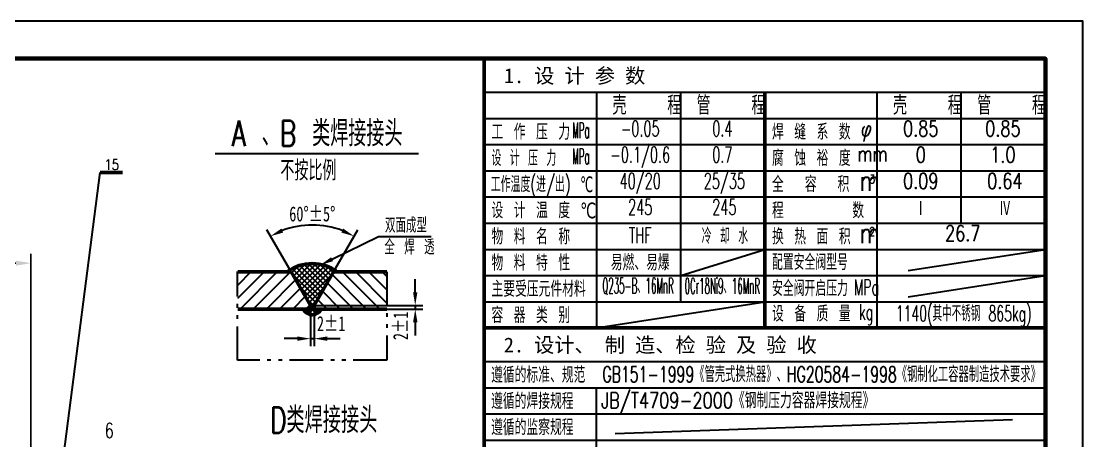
# Model space of a CAD drawing. Extents: x 0 to 25472, y -20 to 7186.
# Drawn here: x 3343 to 5046, y 2891 to 3564 of the extents above; entities that cross this region are included whole.
import ezdxf
from ezdxf.enums import TextEntityAlignment as Align

# ---------------------------------------------------------------- set-up
doc = ezdxf.new("R2010")
doc.units = 0
doc.header["$LTSCALE"] = 60
doc.header["$MEASUREMENT"] = 0
doc.header["$PDMODE"] = 1
doc.linetypes.add('JXX-S', pattern=[1.7, 0.9, -0.2, 0.1, -0.2, 0.1, -0.2])
doc.linetypes.add('XX-S', pattern=[0.5, 0.3, -0.2])
doc.layers.get('Defpoints').update_dxf_attribs({"linetype": 'CONTINUOUS'})
for name, color, linetype, lineweight in [('A 粗实线', 1, 'CONTINUOUS', 60), ('B 细实线', 7, 'CONTINUOUS', 30), ('C 文 字', 2, 'CONTINUOUS', 30), ('F 短虚线', 6, 'XX-S', 40), ('H 短双点线', 3, 'JXX-S', 30)]:
    doc.layers.add(name, color=color, linetype=linetype, lineweight=lineweight)
doc.styles.add('HZTXT', font='TXT.SHX', dxfattribs={"width": 0.75, "bigfont": 'HZTXT'})
doc.styles.add('ROMANC', font='romanc', dxfattribs={"width": 0.7, "height": 6})
doc.styles.add('TXT', font='txt', dxfattribs={"width": 0.7})
doc.styles.add('标题中文', font='SimSun.ttf', dxfattribs={"width": 0.7})
doc.dimstyles.new('通用标注4.0', dxfattribs={"dimtxt": 4, "dimasz": 4, "dimexe": 2.5, "dimexo": 0, "dimgap": 1.5, "dimtad": 1, "dimdec": 0, "dimzin": 0, "dimdsep": 46, "dimtxsty": 'HZTXT', "dimcen": 0, "dimadec": 0, "dimazin": 0, "dimtfac": 0.375, "dimtdec": 0, "dimtmove": 2, "dimatfit": 3, "dimfxl": 0, "dimtzin": 0, "dimarcsym": 0})

# ---------------------------------------------------------------- blocks, each defined once
blk = doc.blocks.new('*D130')
at = {"layer": 'C 文 字', "color": 0, "lineweight": -2}
for p, q in [((3108.7, 3107.9), (3108.7, 3190.8)), ((3358.7, 2871.9), (3358.7, 3190.8)), ((3334.7, 3175.8), (3132.7, 3175.8))]:
    blk.add_line(p, q, dxfattribs=at)
at = {"layer": 'C 文 字', "color": 0}
for points in [[(3132.7, 3179.8), (3132.7, 3171.8), (3108.7, 3175.8)], [(3334.7, 3179.8), (3334.7, 3171.8), (3358.7, 3175.8)]]:
    blk.add_solid(points, dxfattribs=at)
at = {"layer": 'Defpoints', "color": 0}
for p in [(3108.7, 3175.8), (3108.7, 3107.9), (3358.7, 2871.9)]:
    blk.add_point(p, dxfattribs=at)
at = {"layer": 'C 文 字', "color": 0, "insert": (3233.7, 3196.8), "char_height": 24, "attachment_point": 5, "style": 'HZTXT'}
blk.add_mtext('250', dxfattribs=at)

msp = doc.modelspace()

# ---------------------------------------------------------------- linework, layer by layer
at = {"layer": 'A 粗实线'}
for p, q in [((4086, 1596), (4086, 3504)), ((4536, 3072), (4536, 3450)), ((3469.8, 3321.2), (3505.9, 3321.2)), ((3776, 3161.8), (3690.4, 3161.8)), ((3807.1, 3108), (3776, 3161.8)), ((3813, 3108), (3844.1, 3161.8)), ((3844.1, 3161.8), (3929.7, 3161.8)), ((3690.4, 3102), (3807.1, 3102)), ((3807.1, 3102), (3807.1, 3108)), ((3813, 3102), (3813, 3108)), ((3929.7, 3102), (3813, 3102)), ((4986, 3072), (4086, 3072))]:
    msp.add_line(p, q, dxfattribs=at)
at = {"layer": 'A 粗实线', "color": 5, "lineweight": 120}
msp.add_lwpolyline([(150, 60), (4986, 60), (4986, 3504), (150, 3504)], close=True, dxfattribs=at)
at = {"layer": 'A 粗实线'}
for centre, radius, start, end in [((3810.1, 3108.4), 66.8, 53.1301, 126.8699), ((3810.1, 3108.9), 16, 205.6959, 334.3041)]:
    msp.add_arc(centre, radius, start, end, dxfattribs=at)
at = {"layer": 'B 细实线'}
for p, q in [((4086, 3450), (4986, 3450)), ((4266, 3450), (4266, 3072)), ((4401, 3114), (4401, 3450)), ((4716, 3072), (4716, 3450)), ((4851, 3240), (4851, 3450)), ((4086, 3408), (4986, 3408)), ((4086, 3366), (4986, 3366)), ((3654.4, 3351.6), (3980.2, 3351.6)), ((3411.5, 2869), (3469.8, 3321.2)), ((4086, 3324), (4986, 3324)), ((4086, 3282), (4986, 3282)), ((4086, 3240), (4986, 3240)), ((3776, 3161.8), (3736.9, 3229.4)), ((3841.9, 3182.1), (3916.3, 3218.7)), ((3844.1, 3161.8), (3883.2, 3229.4)), ((3916.3, 3218.7), (4000.7, 3218.7)), ((4086, 3198), (4986, 3198)), ((4401, 3156), (4536, 3198)), ((4766.1, 3163.8), (4986, 3198)), ((3785.8, 3169.6), (3776.7, 3160.5)), ((3779.8, 3155.1), (3797.7, 3173)), ((3808, 3174.8), (3782.9, 3149.8)), ((3825, 3128.6), (3784.6, 3169)), ((3786, 3144.4), (3815.8, 3174.2)), ((3823, 3172.9), (3789.1, 3139)), ((3790.4, 3171.7), (3828.1, 3134)), ((3792.2, 3133.7), (3830.1, 3171.6)), ((3835.8, 3168.8), (3795.3, 3128.3)), ((3831.2, 3139.4), (3797.6, 3173)), ((3804.7, 3174.2), (3834.3, 3144.7)), ((3837.4, 3150.1), (3812.7, 3174.7)), ((3823, 3172.9), (3840.5, 3155.5)), ((3843.5, 3160.8), (3835.3, 3169.1)), ((3711.7, 3161.8), (3690.4, 3140.5)), ((3690.4, 3119.4), (3732.8, 3161.8)), ((3754, 3161.8), (3694.2, 3102)), ((3715.3, 3102), (3775.1, 3161.8)), ((3774.8, 3161.8), (3773.2, 3163.4)), ((3818.8, 3117.9), (3777.5, 3159.1)), ((3778.9, 3166.2), (3821.9, 3123.3)), ((3798.4, 3122.9), (3841.5, 3166)), ((3841.9, 3158), (3801.5, 3117.6)), ((3897.3, 3102), (3841.7, 3157.6)), ((3847.2, 3163.3), (3845.8, 3161.8)), ((3858.6, 3161.8), (3918.4, 3102)), ((3929.7, 3111.8), (3879.8, 3161.8)), ((3900.9, 3161.8), (3929.7, 3133)), ((3929.7, 3154.2), (3922.1, 3161.8)), ((4086, 3156), (4986, 3156)), ((4766.1, 3121.8), (4986, 3156)), ((3783.4, 3149), (3736.5, 3102)), ((3757.6, 3102), (3791.2, 3135.6)), ((3789.1, 3139.1), (3815.7, 3112.5)), ((3804.6, 3112.2), (3830.3, 3137.9)), ((3833.9, 3144.2), (3876.1, 3102)), ((3975.2, 3129), (3975.2, 3150)), ((3798.9, 3122.1), (3778.8, 3102)), ((3813, 3106.7), (3800.7, 3119.1)), ((3818.8, 3117.9), (3807.1, 3106.2)), ((3818.5, 3117.4), (3833.8, 3102)), ((3855, 3102), (3826.2, 3130.8)), ((3803, 3102), (3798.7, 3097.7)), ((3799.9, 3102), (3806.6, 3108.7)), ((3809.8, 3092.9), (3800.7, 3102)), ((3803.7, 3094.2), (3813, 3103.6)), ((3807.1, 3104.1), (3816.8, 3094.4)), ((3807.1, 3102), (3807.1, 3042.7)), ((3819.9, 3102), (3810.9, 3093)), ((3813, 3108), (3839.3, 3108)), ((3813, 3102), (3813, 3042.7)), ((3821.7, 3097.9), (3817.6, 3102)), ((3839.3, 3108), (3987.2, 3108)), ((3929.7, 3102), (3987.2, 3102)), ((3975.2, 3108), (3975.2, 3102)), ((4086, 3114), (4986, 3114)), ((4266, 3072), (4536, 3114)), ((3975.2, 3081), (3975.2, 3060)), ((3786.1, 3054.7), (3765.1, 3054.7)), ((3807.1, 3054.7), (3813, 3054.7)), ((3834, 3054.7), (3855, 3054.7)), ((4086, 3018), (4986, 3018)), ((4086, 2976), (4986, 2976)), ((4266, 2808), (4266, 2976)), ((4086, 2934), (4986, 2934)), ((4295.7, 2902.5), (4933.3, 2925)), ((4086, 2892), (4986, 2892))]:
    msp.add_line(p, q, dxfattribs=at)
msp.add_lwpolyline([(0, 0), (5046, 0), (5046, 3564), (0, 3564)], close=True, dxfattribs=at)
at = {"layer": 'B 细实线', "linetype": 'ByBlock'}
msp.add_arc((3810.1, 3102.8), 134.2, 68.9733, 111.0267, dxfattribs=at)
for points in [[(3763.4, 3224.9), (3760.4, 3231.3), (3742.9, 3219)], [(3859.7, 3231.3), (3856.7, 3224.9), (3877.2, 3219)], [(3971.7, 3129), (3978.7, 3129), (3975.2, 3108)], [(3971.7, 3081), (3978.7, 3081), (3975.2, 3102)], [(3786.1, 3058.2), (3786.1, 3051.2), (3807.1, 3054.7)], [(3834, 3058.2), (3834, 3051.2), (3813, 3054.7)]]:
    msp.add_solid(points, dxfattribs=at)
at = {"layer": 'B 细实线'}
msp.add_solid([(3843.4, 3179), (3840.3, 3185.3), (3823, 3172.9)], dxfattribs=at)
at = {"layer": 'Defpoints', "color": 0, "linetype": 'ByBlock'}
for p in [(3690.4, 3161.8), (3776, 3161.8), (3844.1, 3161.8), (3690.4, 3102), (3807.1, 3108), (3807.1, 3102), (3813, 3108), (3813, 3102), (3839.3, 3108), (3929.7, 3102)]:
    msp.add_point(p, dxfattribs=at)
at = {"layer": 'H 短双点线'}
for p, q in [((3690.2, 3020.3), (3690.2, 3162.3)), ((3929.7, 3161.8), (3929.7, 3020.3)), ((3929.7, 3020.3), (3690.2, 3020.3))]:
    msp.add_line(p, q, dxfattribs=at)

# ---------------------------------------------------------------- texts
at = {"layer": 'C 文 字', "style": '标题中文'}
for s, p in [('1. 设 计 参 数', (4117.6, 3464.7)), ('2. 设计、 制 造、检 验 及 验 收', (4117.4, 3032.7))]:
    msp.add_text(s, height=23.76, dxfattribs=at).set_placement(p)
at = {"layer": 'C 文 字', "style": 'HZTXT'}
for s, height, width, p in [('壳   程', 30, 0.75, (4291.6, 3414)), ('管   程', 30, 0.75, (4426.6, 3414)), ('壳   程', 30, 0.75, (4741.6, 3414)), ('管   程', 30, 0.75, (4876.6, 3414)), ('工 作 压 力', 25.2, 0.75, (4097.5, 3373.8)), ('MPa', 25.2, 0.4, (4227.1, 3376.5)), ('焊 缝 系 数', 25.2, 0.75, (4547.5, 3373.8)), ('φ', 25.2, 0.75, (4690.1, 3379.6)), ('设 计 压 力', 25.2, 0.6, (4097.5, 3331.8)), ('MPa', 25.2, 0.4, (4227.1, 3334.5)), ('腐 蚀 裕 度', 25.2, 0.75, (4547.5, 3331.8)), ('mm', 25.2, 0.75, (4684.6, 3338.8)), ('工作温度(进/出)', 25.2, 0.6, (4096.4, 3289.8)), ('℃', 25.2, 0.6, (4239.9, 3289.8)), ('全  容  积', 25.2, 0.75, (4547.5, 3289.8)), ('m', 32.8, 0.75, (4688.1, 3291.8)), ('3', 14.1, 0.75, (4703.7, 3303.6)), ('设 计 温 度', 25.2, 0.75, (4097.5, 3247.8)), ('℃', 25.2, 0.75, (4239.7, 3247.8)), ('程      数', 25.2, 0.75, (4547.5, 3247.8)), ('物 料 名 称', 25.2, 0.75, (4097.5, 3205.8)), ('换 热 面 积', 25.2, 0.75, (4547.5, 3205.8)), ('m', 32.8, 0.75, (4688.1, 3207.8)), ('2', 14.1, 0.75, (4703.7, 3219.6)), ('物 料 特 性', 25.2, 0.75, (4097.5, 3163.8)), ('主要受压元件材料', 25.2, 0.75, (4097.5, 3121.8)), ('MPa', 25.2, 0.58, (4678.9, 3124.5)), ('容 器 类 别', 25.2, 0.75, (4097.5, 3079.8)), ('设 备 质 量', 25.2, 0.75, (4547.5, 3082.1)), ('kg', 25.2, 0.58, (4687.1, 3084.8)), ('遵循的标准、规范', 25.2, 0.75, (4096.9, 2983.8)), ('遵循的焊接规程', 25.2, 0.75, (4096.9, 2941.8)), ('JB/T4709-2000《钢制压力容器焊接规程》', 25.2, 0.75, (4273.4, 2942.9)), ('遵循的监察规程', 25.2, 0.75, (4096.9, 2899.8))]:
    msp.add_text(s, height=height, dxfattribs=dict(at, width=width)).set_placement(p)
for s, width, p in [('-0.05', 0.6, (4336.1, 3379.2)), ('0.4', 0.6, (4467.9, 3379.2)), ('0.85', 0.75, (4786.1, 3379.2)), ('0.85', 0.75, (4917.9, 3379.2)), ('-0.1/0.6', 0.6, (4336.1, 3337.2)), ('0.7', 0.6, (4467.9, 3337.2)), ('0', 0.75, (4786.1, 3337.2)), ('1.0', 0.75, (4917.9, 3337.2)), ('40/20', 0.6, (4336.1, 3295.2)), ('25/35', 0.6, (4471.1, 3295.2)), ('0.09', 0.75, (4786.1, 3295.2)), ('0.64', 0.75, (4921.1, 3295.2)), ('245', 0.6, (4336.1, 3253.2)), ('245', 0.6, (4471.1, 3253.2)), ('Ⅰ ', 0.75, (4794.5, 3250.8)), ('Ⅳ', 0.75, (4921.1, 3250.8)), ('26.7', 0.75, (4853.5, 3211.2)), ('THF', 0.6, (4336.1, 3208)), ('冷 却 水', 0.6, (4471.9, 3206.8)), ('易燃、易爆', 0.75, (4336.1, 3164.3)), ('Q235-B、16MnR', 0.4, (4332.6, 3127.2)), ('0Cr18Ni9、16MnR', 0.4, (4467.8, 3126.7)), ('1140(其中不锈钢 865kg)', 0.58, (4854.9, 3082.6))]:
    msp.add_text(s, height=25.2, dxfattribs=dict(at, width=width)).set_placement(p, align=Align.CENTER)
at = {"layer": 'C 文 字'}
for s, height, style, width, p in [('15', 16.94, 'ROMANC', 0.8, (3488.2, 3333.9)), ('60%%d%%p5%%D', 24, 'TXT', 0.7, (3810.1, 3255.8))]:
    msp.add_text(s, height=height, dxfattribs=dict(at, style=style, width=width)).set_placement(p, align=Align.MIDDLE)
at = {"layer": 'C 文 字', "style": 'HZTXT', "width": 0.7}
for s, height, p in [('不按比例', 32.14, (3758.9, 3324.5)), ('双面成型', 24.05, (3926.7, 3236.7)), ('全 焊 透', 24.05, (3925.7, 3201.7))]:
    msp.add_text(s, height=height, dxfattribs=at).set_placement(p, align=Align.MIDDLE_LEFT)
at = {"layer": 'C 文 字', "style": 'HZTXT'}
for s, width, p, p2 in [('配置安全阀型号', 0.699082, (4547.5, 3164.8), (4669.2, 3164.8)), ('安全阀开启压力', 0.703897, (4547.5, 3122.8), (4669.2, 3122.8)), ('GB151-1999《管壳式换热器》、HG20584-1998《钢制化工容器制造技术要求》', 0.647089, (4275.5, 2984.9), (4978.8, 2984.9))]:
    msp.add_text(s, height=25.2, dxfattribs=dict(at, width=width)).set_placement(p, p2, align=Align.FIT)
at = {"layer": 'C 文 字', "style": 'TXT', "width": 0.7}
msp.add_text('2%%p1', height=24, dxfattribs=at).set_placement((3840.4, 3078.8), align=Align.MIDDLE_CENTER)
msp.add_text('2%%p1', height=24, rotation=90, dxfattribs=at).set_placement((3951.8, 3075.2), align=Align.MIDDLE_CENTER)
at = {"layer": 'C 文 字', "insert": (3484.4, 2907.3), "char_height": 24, "attachment_point": 5, "style": 'HZTXT'}
msp.add_mtext('6', dxfattribs=at)
at = {"layer": 'F 短虚线', "style": 'HZTXT', "width": 0.7}
for s, height, p in [('A 、B 类焊接接头', 41.4, (3817.8, 3386)), ('D类焊接接头', 41.73, (3828.4, 2926.1))]:
    msp.add_text(s, height=height, dxfattribs=at).set_placement(p, align=Align.MIDDLE)

# ---------------------------------------------------------------- dimensions: what is measured, and where the dimension line sits
at = {"layer": 'C 文 字'}
dim = msp.add_linear_dim(base=(3108.7, 3175.8), p1=(3358.7, 2871.9), p2=(3108.7, 3107.9), dimstyle='通用标注4.0', override={"dimscale": 6}, dxfattribs=at)
dim.commit()
dim.dimension.update_dxf_attribs({"geometry": '*D130', "text_midpoint": (3233.7, 3196.8)})

doc.saveas('drawing.dxf')
